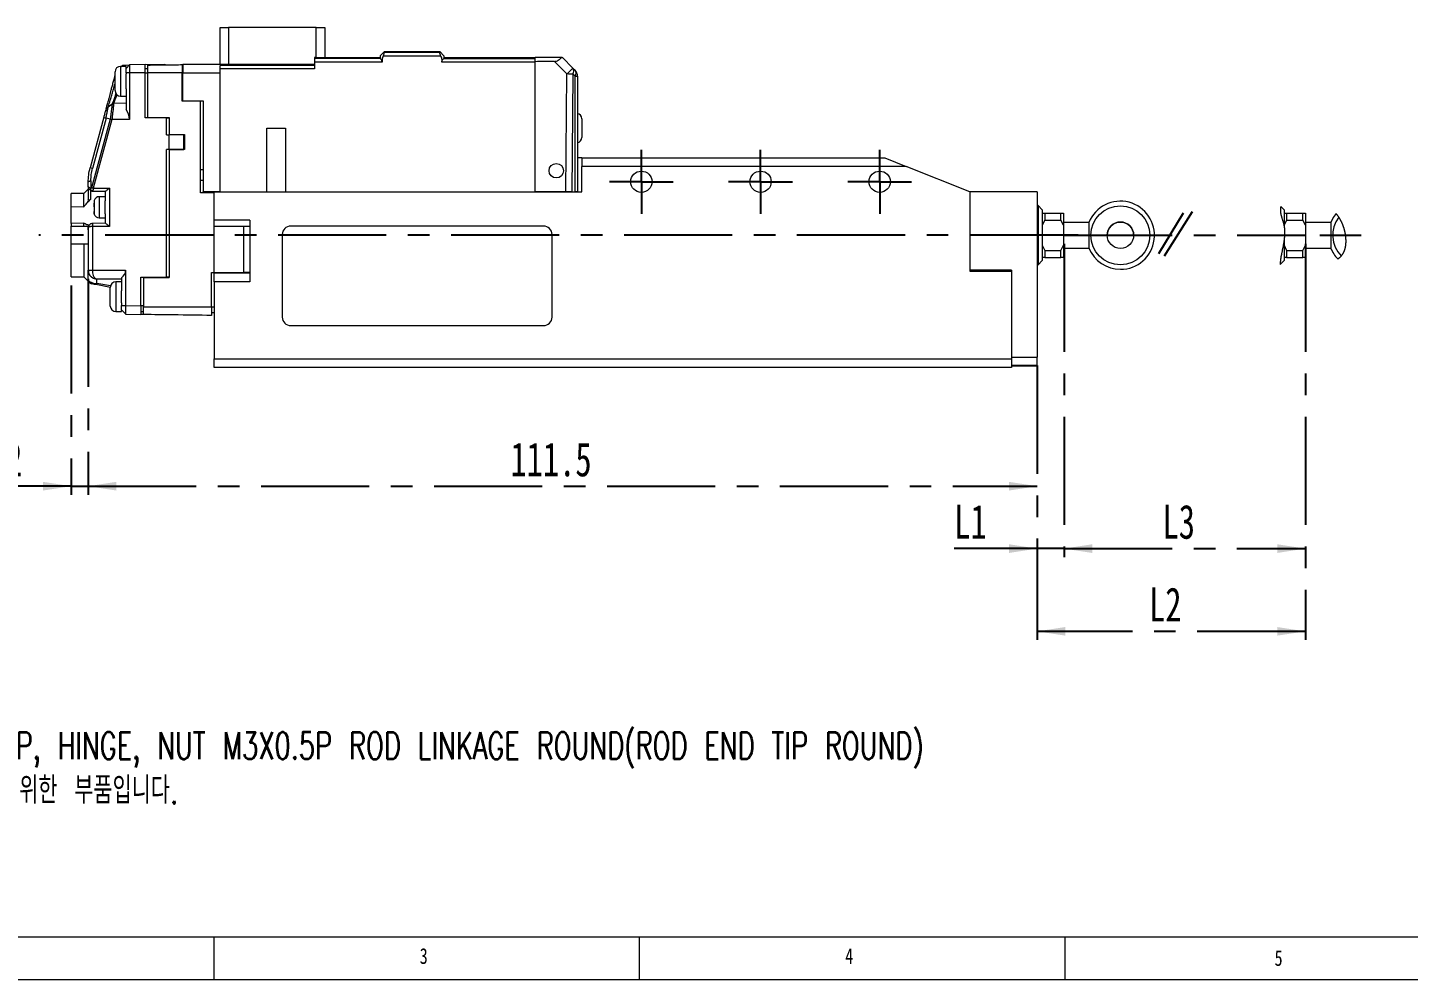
# Model space of a CAD drawing. Header units: millimetres. Extents: x 5 to 415, y 5 to 292.
# Drawn here: x 88.1 to 250.3, y 5 to 116.8 of the extents above; entities that cross this region are included whole.
import ezdxf

# ---------------------------------------------------------------- set-up
doc = ezdxf.new("R2010")
doc.units = ezdxf.units.MM
doc.linetypes.add('CENTERX2', pattern=[20.32, 12.7, -2.54, 2.54, -2.54])
doc.layers.add('CENTER_LINE', color=7, linetype='CENTERX2')
doc.layers.add('DIMENSION', color=7, linetype='Continuous')
doc.styles.add('SLDTEXTSTYLE0', font='TXT', dxfattribs={"width": 0.7})
doc.styles.add('SLDTEXTSTYLE2', font='TXT', dxfattribs={"width": 0.7, "bigfont": 'bigfont'})
doc.styles.add('SLDTEXTSTYLE3', font='TXT', dxfattribs={"width": 0.75})
doc.dimstyles.new('SLDDIMSTYLE0', dxfattribs={"dimtxt": 4, "dimasz": 3.302, "dimexe": 0, "dimexo": 0.0625, "dimgap": 1, "dimtad": 1, "dimrnd": 1e-09, "dimzin": 12, "dimdsep": 46, "dimtxsty": 'SLDTEXTSTYLE0', "dimsah": 1, "dimcen": 0.09, "dimadec": 0, "dimazin": 3, "dimtfac": 1, "dimtofl": 0, "dimtmove": 0, "dimatfit": 3, "dimfxl": 1, "dimfrac": 2, "dimtolj": 1, "dimtzin": 12, "dimarcsym": 0})
doc.dimstyles.new('SLDDIMSTYLE1', dxfattribs={"dimtxt": 4, "dimasz": 3.302, "dimexe": 0, "dimexo": 0.0625, "dimgap": 1, "dimtad": 1, "dimrnd": 1e-09, "dimzin": 12, "dimdsep": 46, "dimtxsty": 'SLDTEXTSTYLE0', "dimsah": 1, "dimcen": 0.09, "dimadec": 0, "dimazin": 3, "dimtfac": 1, "dimtmove": 0, "dimatfit": 0, "dimfxl": 1, "dimfrac": 2, "dimtolj": 1, "dimtzin": 12, "dimarcsym": 0})

# ---------------------------------------------------------------- blocks, each defined once
blk = doc.blocks.new('SW_NOTE_0')
at = {"layer": 'CENTER_LINE', "color": 0, "char_height": 3.175, "attachment_point": 1}
for s, insert, style in [('NOTE:', (0, 4.09), 'SLDTEXTSTYLE0'), ('1. ACCESSORY 부품 :  SCREW M2.5X0.45P, HINGE, NUT M3X0.5P ROD LINKAGE ROUND(ROD END TIP ROUND)', (0, -1.14), 'SLDTEXTSTYLE2'), ('2. ACCESSORY는 고정부와 같은 부품에 연결되기 위한 부품입니다.', (0, -6.37), 'SLDTEXTSTYLE2'), ('3. 지정하지 않은 치수의 공차는 +/-0.2MM.', (0, -11.61), 'SLDTEXTSTYLE2')]:
    blk.add_mtext(s, dxfattribs=dict(at, insert=insert, style=style))
blk = doc.blocks.new('_D_25')
at = {"layer": 'CENTER_LINE'}
for p, q in [((209.88, 91.4), (209.88, 54.59)), ((238.23, 91.39), (238.23, 54.59)), ((209.88, 55.59), (238.23, 55.59))]:
    blk.add_line(p, q, dxfattribs=at)
for points in [[(209.88, 55.59), (213.19, 55.08), (213.19, 56.1)], [(238.23, 55.59), (234.93, 56.1), (234.93, 55.08)]]:
    blk.add_solid(points, dxfattribs=at)
at = {"layer": 'CENTER_LINE', "insert": (221.45, 60.75), "char_height": 4, "attachment_point": 1, "style": 'SLDTEXTSTYLE0'}
blk.add_mtext('L3', dxfattribs=at)
blk = doc.blocks.new('_D_26')
at = {"layer": 'CENTER_LINE'}
for p, q in [((209.88, 91.4), (209.88, 54.59)), ((206.72, 77.08), (206.72, 54.59)), ((206.72, 55.59), (196.98, 55.59)), ((209.88, 55.59), (206.72, 55.59)), ((209.88, 55.59), (216.23, 55.59))]:
    blk.add_line(p, q, dxfattribs=at)
for points in [[(206.72, 55.59), (203.42, 56.1), (203.42, 55.08)], [(209.88, 55.59), (213.19, 55.08), (213.19, 56.1)]]:
    blk.add_solid(points, dxfattribs=at)
at = {"layer": 'CENTER_LINE', "insert": (196.98, 60.75), "char_height": 4, "attachment_point": 1, "style": 'SLDTEXTSTYLE0'}
blk.add_mtext('L1', dxfattribs=at)
blk = doc.blocks.new('_D_27')
at = {"layer": 'CENTER_LINE'}
for p, q in [((238.23, 91.39), (238.23, 44.87)), ((206.72, 77.08), (206.72, 44.87)), ((238.23, 45.87), (206.72, 45.87))]:
    blk.add_line(p, q, dxfattribs=at)
for points in [[(206.72, 45.87), (210.02, 45.37), (210.02, 46.38)], [(238.23, 45.87), (234.93, 46.38), (234.93, 45.37)]]:
    blk.add_solid(points, dxfattribs=at)
at = {"layer": 'CENTER_LINE', "insert": (219.87, 51.03), "char_height": 4, "attachment_point": 1, "style": 'SLDTEXTSTYLE0'}
blk.add_mtext('L2', dxfattribs=at)
blk = doc.blocks.new('_D_28')
at = {"layer": 'CENTER_LINE'}
for p, q in [((93.22, 86.5), (93.22, 61.92)), ((95.22, 87.28), (95.22, 61.92)), ((93.22, 62.92), (85.57, 62.92)), ((93.22, 62.92), (95.22, 62.92)), ((95.22, 62.92), (101.57, 62.92))]:
    blk.add_line(p, q, dxfattribs=at)
for points in [[(93.22, 62.92), (89.92, 63.43), (89.92, 62.41)], [(95.22, 62.92), (98.52, 62.41), (98.52, 63.43)]]:
    blk.add_solid(points, dxfattribs=at)
at = {"layer": 'CENTER_LINE', "insert": (85.57, 68.08), "char_height": 4, "attachment_point": 1, "style": 'SLDTEXTSTYLE0'}
blk.add_mtext('2', dxfattribs=at)
blk = doc.blocks.new('_D_29')
at = {"layer": 'CENTER_LINE'}
for p, q in [((95.22, 87.28), (95.22, 61.92)), ((206.72, 77.08), (206.72, 61.92)), ((95.22, 62.92), (206.72, 62.92))]:
    blk.add_line(p, q, dxfattribs=at)
for points in [[(95.22, 62.92), (98.52, 62.41), (98.52, 63.43)], [(206.72, 62.92), (203.42, 63.43), (203.42, 62.41)]]:
    blk.add_solid(points, dxfattribs=at)
at = {"layer": 'CENTER_LINE', "insert": (144.84, 68.08), "char_height": 4, "attachment_point": 1, "style": 'SLDTEXTSTYLE0'}
blk.add_mtext('111.5', dxfattribs=at)
blk = doc.blocks.new('SW_CENTERMARKSYMBOL_6')
at = {"layer": 'CENTER_LINE', "color": 0}
for p, q in [((0, 2.5), (0, 3.75)), ((0, 0), (0, 2.5)), ((-2.5, 0), (-3.75, 0)), ((0, 0), (-2.5, 0)), ((0, 0), (0, -2.5)), ((0, 0), (2.5, 0)), ((2.5, 0), (3.75, 0)), ((0, -2.5), (0, -3.75))]:
    blk.add_line(p, q, dxfattribs=at)
blk = doc.blocks.new('SW_CENTERMARKSYMBOL_7')
at = {"layer": 'CENTER_LINE', "color": 0}
for p, q in [((0, 2.5), (0, 3.75)), ((0, 0), (0, 2.5)), ((-2.5, 0), (-3.75, 0)), ((0, 0), (-2.5, 0)), ((0, 0), (0, -2.5)), ((0, 0), (2.5, 0)), ((2.5, 0), (3.75, 0)), ((0, -2.5), (0, -3.75))]:
    blk.add_line(p, q, dxfattribs=at)
blk = doc.blocks.new('SW_CENTERMARKSYMBOL_8')
at = {"layer": 'CENTER_LINE', "color": 0}
for p, q in [((0, 2.5), (0, 3.75)), ((0, 0), (0, 2.5)), ((-2.5, 0), (-3.75, 0)), ((0, 0), (-2.5, 0)), ((0, 0), (0, -2.5)), ((0, 0), (2.5, 0)), ((2.5, 0), (3.75, 0)), ((0, -2.5), (0, -3.75))]:
    blk.add_line(p, q, dxfattribs=at)

msp = doc.modelspace()

# ---------------------------------------------------------------- linework, layer by layer
at = {"color": 7, "linetype": 'Continuous', "lineweight": 18}
for p, q in [((110.72, 112.475), (110.72, 116.775)), ((111.72, 116.775), (111.72, 112.475)), ((122.02, 116.775), (111.72, 116.775)), ((122.02, 113.273), (122.02, 116.775)), ((123.02, 116.775), (123.02, 113.275)), ((130.02, 113.975), (129.52, 113.476)), ((130.02, 113.872), (130.02, 113.975)), ((130.02, 113.975), (136.52, 113.975)), ((136.52, 113.872), (130.02, 113.872)), ((137.02, 113.476), (136.52, 113.976)), ((99.67, 112.225), (99.02, 112.225)), ((99.297, 112.343), (99.145, 112.225)), ((99.297, 112.343), (99.145, 112.225)), ((99.145, 112.225), (99.27, 112.322)), ((99.447, 112.383), (100.07, 112.394)), ((100.07, 112.394), (99.67, 111.987)), ((99.67, 111.987), (99.67, 112.225)), ((99.67, 111.475), (99.67, 111.987)), ((101.92, 112.427), (100.07, 112.394)), ((100.07, 112.394), (100.07, 111.475)), ((101.92, 112.427), (104.22, 112.467)), ((101.92, 111.475), (101.92, 112.427)), ((104.22, 112.467), (104.22, 112.405)), ((106.27, 112.43), (106.32, 112.43)), ((106.32, 112.475), (121.82, 112.475)), ((121.82, 112.344), (110.72, 112.344)), ((122.015, 113.275), (121.82, 113.275)), ((129.521, 113.16), (121.82, 113.159)), ((121.82, 112.726), (121.82, 111.918)), ((129.754, 112.726), (121.82, 112.726)), ((122.02, 113.275), (129.52, 113.275)), ((129.749, 112.975), (129.682, 112.975)), ((129.749, 112.975), (129.754, 112.726)), ((136.666, 113.432), (129.874, 113.432)), ((136.786, 112.726), (136.791, 112.975)), ((147.72, 112.726), (136.786, 112.726)), ((136.791, 112.975), (136.858, 112.975)), ((137.019, 113.16), (147.72, 113.159)), ((137.02, 113.275), (147.72, 113.275)), ((150.902, 113.275), (147.72, 113.275)), ((147.72, 112.775), (147.72, 113.275)), ((147.72, 97.475), (147.72, 112.775)), ((151.468, 111.331), (149.991, 112.808)), ((150.932, 113.264), (152.166, 112.029)), ((152.166, 112.029), (152.427, 111.768)), ((98.37, 109.375), (98.37, 111.575)), ((100.07, 111.475), (99.67, 111.475)), ((99.67, 111.475), (99.67, 111.357)), ((99.67, 109.594), (99.67, 111.357)), ((100.07, 111.475), (100.07, 105.975)), ((101.92, 111.475), (100.07, 111.475)), ((102.22, 111.932), (101.92, 111.932)), ((101.92, 106.173), (101.92, 111.475)), ((101.92, 111.475), (102.22, 111.475)), ((102.22, 106.223), (102.22, 111.476)), ((106.27, 108.128), (106.27, 111.476)), ((106.32, 111.475), (106.27, 111.475)), ((106.32, 111.475), (110.72, 111.475)), ((106.32, 108.175), (106.32, 111.475)), ((121.82, 111.918), (110.72, 111.918)), ((110.72, 97.475), (110.72, 111.475)), ((151.346, 97.475), (151.468, 111.331)), ((152.166, 111.322), (152.045, 97.475)), ((152.427, 111.061), (152.166, 111.322)), ((152.427, 97.475), (152.427, 111.061)), ((152.427, 111.061), (152.72, 111.061)), ((152.72, 111.061), (152.72, 97.475)), ((99.02, 108.725), (99.67, 108.725)), ((99.67, 109.594), (99.67, 107.146)), ((106.27, 109.475), (106.32, 109.475)), ((97.312, 107.13), (97.211, 106.906)), ((97.568, 107.441), (97.448, 107.312)), ((97.559, 107.393), (97.568, 107.441)), ((98.036, 107.8), (97.568, 107.441)), ((99.67, 107.887), (98.214, 107.862)), ((108.42, 108.128), (106.27, 108.128)), ((106.32, 108.175), (108.72, 108.175)), ((108.42, 97.375), (108.42, 108.128)), ((108.72, 108.128), (108.42, 108.128)), ((108.72, 108.175), (108.72, 97.475)), ((97.038, 106.26), (95.445, 100.315)), ((97.798, 106.029), (95.601, 97.975)), ((97.314, 106.158), (95.728, 100.239)), ((98, 105.975), (95.801, 97.92)), ((97.211, 106.906), (97.208, 106.894)), ((97.227, 106.96), (97.214, 106.914)), ((97.232, 106.934), (97.238, 106.934)), ((97.798, 106.029), (97.314, 106.158)), ((100.07, 105.975), (98, 105.975)), ((104.42, 106.173), (101.92, 106.173)), ((102.22, 106.223), (102.22, 106.173)), ((102.22, 106.223), (104.72, 106.223)), ((104.42, 104.203), (104.42, 106.173)), ((104.42, 106.173), (104.72, 106.173)), ((104.72, 106.223), (104.72, 104.223)), ((153.22, 106.075), (153.22, 104.975)), ((104.42, 104.203), (104.72, 104.203)), ((104.72, 104.223), (104.72, 104.203)), ((104.72, 104.223), (106.52, 104.223)), ((104.72, 102.463), (104.72, 104.203)), ((106.47, 104.203), (104.72, 104.203)), ((106.47, 102.463), (106.47, 104.203)), ((106.52, 104.223), (106.52, 102.443)), ((116.22, 104.975), (118.42, 104.975)), ((116.22, 97.475), (116.22, 104.975)), ((118.42, 104.975), (118.42, 97.475)), ((153.22, 104.975), (153.22, 103.875)), ((104.72, 102.463), (104.42, 102.463)), ((104.42, 87.475), (104.42, 102.463)), ((104.72, 102.463), (106.47, 102.463)), ((104.72, 102.463), (104.72, 102.443)), ((104.72, 102.443), (104.72, 87.425)), ((106.52, 102.443), (104.72, 102.443)), ((153.22, 101.473), (152.72, 101.473)), ((153.22, 101.473), (188.82, 101.473)), ((153.22, 101.473), (153.22, 100.473)), ((188.82, 101.473), (191.32, 100.473)), ((95.728, 100.239), (95.445, 100.315)), ((108.42, 100.125), (108.72, 100.125)), ((191.32, 100.473), (153.22, 100.473)), ((153.22, 97.473), (153.22, 100.473)), ((198.82, 97.473), (191.32, 100.473)), ((95.22, 97.792), (94.72, 97.282)), ((95.22, 98.082), (95.22, 98.607)), ((95.537, 97.933), (95.521, 97.936)), ((95.537, 98.79), (95.537, 97.933)), ((95.672, 97.587), (95.747, 97.58)), ((95.72, 97.578), (97.237, 97.551)), ((95.801, 97.92), (97.711, 97.92)), ((97.22, 97.551), (97.22, 96.452)), ((97.711, 97.92), (97.711, 93.43)), ((108.72, 98.826), (108.42, 98.826)), ((110.02, 97.375), (108.42, 97.375)), ((110.72, 97.475), (108.72, 97.475)), ((108.72, 97.375), (108.72, 97.475)), ((110.02, 94.173), (110.02, 97.473)), ((110.02, 97.473), (153.22, 97.473)), ((110.72, 97.475), (116.22, 97.475)), ((113.255, 97.475), (113.255, 97.473)), ((115.42, 97.473), (115.42, 97.475)), ((118.42, 97.475), (147.72, 97.475)), ((123.22, 97.475), (123.22, 97.473)), ((125.22, 97.475), (125.22, 97.473)), ((147.72, 97.473), (147.72, 97.475)), ((151.346, 97.475), (147.72, 97.475)), ((148.42, 97.473), (148.42, 97.475)), ((152.045, 97.475), (151.346, 97.475)), ((152.045, 97.475), (152.427, 97.475)), ((152.72, 97.475), (152.427, 97.475)), ((198.82, 97.478), (198.82, 97.473)), ((206.72, 97.478), (198.82, 97.478)), ((198.82, 97.473), (198.82, 93.476)), ((206.72, 97.478), (206.72, 78.078)), ((94.72, 97.282), (93.22, 97.282)), ((93.22, 95.755), (93.22, 97.282)), ((93.22, 93.765), (93.22, 95.755)), ((93.22, 95.755), (94.72, 95.727)), ((94.72, 95.727), (94.72, 97.282)), ((95.937, 96.464), (95.92, 96.322)), ((95.92, 96.322), (95.92, 96.115)), ((95.92, 96.115), (95.928, 96.149)), ((95.92, 96.006), (95.92, 96.115)), ((95.92, 95.847), (95.92, 96.006)), ((95.92, 95.738), (95.92, 95.847)), ((97.22, 96.923), (96.52, 96.923)), ((97.22, 96.071), (97.22, 96.452)), ((97.22, 94.894), (97.22, 96.071)), ((206.82, 95.873), (206.72, 95.873)), ((207.32, 95.373), (206.82, 95.873)), ((206.82, 95.873), (206.82, 94.899)), ((235.732, 95.373), (235.344, 95.762)), ((95.928, 95.642), (95.92, 95.608)), ((95.92, 95.608), (95.92, 95.184)), ((95.92, 95.184), (95.937, 95.042)), ((95.92, 95.025), (95.92, 95.184)), ((95.937, 94.883), (95.92, 95.025)), ((95.937, 95.042), (95.937, 94.883)), ((96.52, 94.423), (97.22, 94.423)), ((97.22, 94.894), (97.22, 93.8)), ((114.22, 94.173), (110.02, 94.173)), ((110.02, 93.425), (110.02, 94.173)), ((114.22, 94.173), (114.22, 86.923)), ((206.82, 94.899), (206.82, 88.913)), ((207.32, 95.373), (207.32, 94.539)), ((207.32, 94.993), (207.62, 94.993)), ((207.32, 94.539), (207.32, 89.413)), ((207.62, 94.172), (207.32, 93.561)), ((207.62, 94.993), (207.62, 94.172)), ((207.62, 94.993), (209.52, 94.993)), ((207.62, 94.172), (209.52, 94.172)), ((209.52, 94.172), (209.52, 94.993)), ((209.52, 94.993), (209.82, 94.993)), ((209.82, 93.56), (209.52, 94.172)), ((209.82, 94.993), (209.82, 93.56)), ((235.732, 95.373), (235.732, 94.539)), ((235.732, 94.993), (236.032, 94.993)), ((235.732, 94.539), (235.732, 93.481)), ((236.032, 94.172), (235.732, 93.561)), ((236.032, 94.993), (236.032, 94.172)), ((236.032, 94.993), (237.932, 94.993)), ((236.032, 94.172), (237.932, 94.172)), ((237.932, 94.172), (237.932, 94.993)), ((237.932, 94.993), (238.232, 94.993)), ((238.232, 93.56), (237.932, 94.172)), ((238.232, 94.993), (238.232, 93.56)), ((94.72, 93.801), (93.22, 93.765)), ((93.22, 93.765), (93.22, 93.443)), ((93.22, 93.443), (94.72, 93.443)), ((93.22, 91.343), (93.22, 93.443)), ((94.72, 93.443), (94.72, 93.801)), ((94.72, 93.443), (95.273, 93.443)), ((95.22, 93.018), (95.22, 93.443)), ((95.22, 93.191), (95.22, 88.275)), ((97.235, 93.8), (95.707, 93.773)), ((95.711, 93.43), (95.711, 88.275)), ((97.711, 93.43), (95.711, 93.43)), ((110.02, 88.025), (110.02, 93.425)), ((113.47, 93.425), (110.02, 93.425)), ((113.47, 93.425), (113.47, 88.025)), ((114.22, 93.425), (113.47, 93.425)), ((148.72, 93.473), (119.02, 93.473)), ((198.82, 93.476), (198.82, 88.308)), ((212.795, 93.893), (209.82, 93.893)), ((209.82, 93.56), (209.82, 91.226)), ((212.795, 93.893), (212.795, 90.893)), ((241.207, 93.893), (238.232, 93.893)), ((238.232, 93.56), (238.232, 91.226)), ((241.207, 93.893), (241.207, 90.893)), ((93.22, 87.505), (93.22, 91.343)), ((94.72, 91.343), (93.22, 91.343)), ((94.72, 91.343), (94.72, 87.505)), ((95.22, 91.343), (94.72, 91.343)), ((118.02, 92.473), (118.02, 82.773)), ((149.72, 82.773), (149.72, 92.473)), ((207.32, 91.226), (207.62, 90.615)), ((209.52, 90.615), (209.82, 91.226)), ((209.82, 91.226), (209.82, 89.793)), ((209.82, 90.893), (212.795, 90.893)), ((235.732, 91.839), (235.732, 89.413)), ((235.732, 91.226), (236.032, 90.615)), ((237.932, 90.615), (238.232, 91.226)), ((238.232, 91.226), (238.232, 89.793)), ((238.232, 90.893), (241.207, 90.893)), ((206.82, 88.913), (207.32, 89.413)), ((207.62, 89.793), (207.32, 89.793)), ((207.62, 90.615), (209.52, 90.615)), ((207.62, 90.615), (207.62, 89.793)), ((207.62, 89.793), (209.52, 89.793)), ((209.52, 89.793), (209.52, 90.615)), ((209.82, 89.793), (209.52, 89.793)), ((235.283, 88.964), (235.732, 89.413)), ((236.032, 89.793), (235.732, 89.793)), ((236.032, 90.615), (237.932, 90.615)), ((236.032, 90.615), (236.032, 89.793)), ((236.032, 89.793), (237.932, 89.793)), ((237.932, 89.793), (237.932, 90.615)), ((238.232, 89.793), (237.932, 89.793)), ((95.22, 88.275), (95.711, 88.275)), ((95.22, 87.185), (95.22, 88.275)), ((95.711, 88.275), (99.62, 88.275)), ((99.62, 88.275), (99.62, 84.129)), ((109.72, 88.025), (110.02, 88.025)), ((109.72, 83.975), (109.72, 88.025)), ((110.02, 88.025), (113.47, 88.025)), ((110.02, 86.923), (110.02, 88.025)), ((114.22, 87.923), (110.02, 87.923)), ((114.22, 88.025), (113.47, 88.025)), ((198.82, 88.308), (198.82, 88.173)), ((198.82, 88.308), (203.72, 88.308)), ((203.72, 88.302), (198.82, 88.302)), ((198.82, 88.173), (203.72, 88.173)), ((203.72, 88.308), (203.72, 78.078)), ((206.72, 88.913), (206.82, 88.913)), ((93.22, 87.505), (94.72, 87.505)), ((94.72, 87.505), (95.302, 86.911)), ((97.821, 86.255), (96.122, 86.595)), ((96.22, 87.275), (99.12, 87.275)), ((96.22, 86.718), (96.22, 87.275)), ((97.82, 84.935), (97.82, 86.273)), ((99.12, 86.923), (98.47, 86.923)), ((99.12, 87.41), (99.12, 85.877)), ((101.42, 87.475), (104.42, 87.475)), ((101.42, 84.098), (101.42, 87.475)), ((101.72, 87.425), (101.72, 87.475)), ((101.72, 87.425), (104.72, 87.425)), ((101.72, 87.425), (101.72, 83.975)), ((104.72, 87.475), (104.42, 87.475)), ((110.02, 86.923), (110.02, 77.873)), ((114.22, 86.923), (110.02, 86.923)), ((97.82, 84.073), (97.82, 84.935)), ((99.12, 84.794), (99.12, 85.877)), ((99.12, 84.469), (99.12, 84.794)), ((99.12, 84.469), (99.12, 84.129)), ((98.47, 83.423), (99.12, 83.423)), ((99.12, 84.129), (99.62, 84.129)), ((99.12, 83.638), (99.623, 83.126)), ((99.12, 83.638), (99.623, 83.126)), ((99.133, 83.625), (99.12, 83.638)), ((99.12, 83.423), (99.12, 83.573)), ((99.62, 84.129), (101.42, 84.098)), ((99.62, 83.13), (101.42, 83.098)), ((101.42, 84.098), (101.42, 83.098)), ((101.72, 84.093), (101.42, 84.093)), ((101.72, 83.393), (101.42, 83.393)), ((101.72, 83.093), (101.42, 83.098)), ((109.72, 83.975), (110.02, 83.975)), ((110.02, 83.275), (109.72, 83.275)), ((119.02, 81.773), (148.72, 81.773)), ((110.02, 77.873), (203.72, 77.873)), ((110.02, 76.873), (110.02, 77.873)), ((203.72, 78.078), (206.72, 78.078)), ((203.72, 78.078), (203.72, 77.976)), ((203.72, 77.976), (203.72, 77.873)), ((203.72, 77.873), (203.72, 76.873)), ((206.72, 77.078), (206.72, 78.078)), ((203.72, 76.873), (110.02, 76.873)), ((206.72, 77.078), (203.72, 77.078)), ((203.72, 77.073), (206.72, 77.073)), ((206.72, 77.078), (206.72, 77.073)), ((10, 10), (410.25, 10)), ((110, 10), (110, 5)), ((160, 5), (160, 10)), ((210, 5), (210, 10)), ((5, 5), (415, 5))]:
    msp.add_line(p, q, dxfattribs=at)
at = {"color": 8, "linetype": 'Continuous', "lineweight": 18}
for p, q in [((99.02, 112.225), (99.02, 108.725)), ((106.52, 103.297), (106.47, 103.297)), ((106.47, 102.957), (106.52, 102.957)), ((96.52, 96.923), (96.52, 96.071)), ((96.52, 96.071), (96.52, 94.423)), ((95.233, 93.263), (95.22, 93.191)), ((97.851, 86.455), (96.22, 86.718)), ((98.47, 86.923), (98.47, 84.794)), ((98.47, 84.794), (98.47, 83.423))]:
    msp.add_line(p, q, dxfattribs=at)
at = {"color": 7, "linetype": 'Continuous', "lineweight": 18, "flags": 128}
for points in [[(151.468, 111.331), (151.605, 111.467), (151.736, 111.599), (151.857, 111.719), (151.962, 111.825), (152.049, 111.912), (152.113, 111.976), (152.153, 112.016), (152.166, 112.029)], [(95.22, 98.607), (95.225, 98.632), (95.241, 98.657), (95.267, 98.682), (95.303, 98.706), (95.348, 98.729), (95.403, 98.751), (95.466, 98.771), (95.537, 98.79)], [(235.344, 95.762), (235.339, 95.74), (235.334, 95.717), (235.329, 95.695), (235.325, 95.673), (235.321, 95.651), (235.317, 95.629), (235.314, 95.607), (235.31, 95.586), (235.308, 95.564), (235.305, 95.542), (235.303, 95.52), (235.301, 95.498), (235.299, 95.476), (235.298, 95.455), (235.297, 95.433), (235.296, 95.411), (235.295, 95.386), (235.295, 95.36), (235.295, 95.335), (235.295, 95.31), (235.296, 95.285), (235.297, 95.259), (235.298, 95.236), (235.3, 95.212), (235.302, 95.188), (235.304, 95.165), (235.306, 95.141), (235.309, 95.113), (235.312, 95.086), (235.316, 95.058), (235.32, 95.031), (235.325, 95.003), (235.329, 94.976), (235.335, 94.943), (235.341, 94.911), (235.348, 94.879), (235.354, 94.846), (235.362, 94.814), (235.369, 94.781), (235.377, 94.748), (235.386, 94.715), (235.394, 94.682), (235.403, 94.65), (235.412, 94.617), (235.423, 94.579), (235.434, 94.541), (235.445, 94.503), (235.456, 94.465), (235.468, 94.427), (235.48, 94.389), (235.498, 94.33), (235.517, 94.27), (235.536, 94.21), (235.551, 94.165), (235.565, 94.12), (235.58, 94.074), (235.594, 94.029), (235.608, 93.983), (235.618, 93.947), (235.629, 93.911), (235.639, 93.876), (235.649, 93.84), (235.659, 93.804), (235.669, 93.768), (235.678, 93.732), (235.687, 93.696), (235.696, 93.66), (235.704, 93.624), (235.711, 93.588), (235.719, 93.553), (235.726, 93.517), (235.732, 93.481), (235.738, 93.447), (235.744, 93.412), (235.75, 93.378), (235.755, 93.343), (235.76, 93.308), (235.764, 93.274), (235.768, 93.238), (235.772, 93.202), (235.776, 93.167), (235.779, 93.131), (235.782, 93.095), (235.785, 93.06), (235.787, 93.024), (235.79, 92.985), (235.792, 92.945), (235.793, 92.906), (235.795, 92.866), (235.796, 92.827), (235.796, 92.787), (235.797, 92.748), (235.797, 92.708), (235.797, 92.669), (235.796, 92.629), (235.795, 92.59), (235.794, 92.551), (235.793, 92.512), (235.791, 92.473), (235.789, 92.429), (235.787, 92.385), (235.784, 92.34), (235.781, 92.296), (235.777, 92.252), (235.773, 92.207), (235.769, 92.163), (235.765, 92.118), (235.76, 92.072), (235.755, 92.025), (235.75, 91.979), (235.744, 91.932), (235.739, 91.886), (235.732, 91.839), (235.725, 91.786), (235.718, 91.733), (235.71, 91.68), (235.702, 91.627), (235.693, 91.575), (235.685, 91.522), (235.676, 91.469), (235.667, 91.416), (235.655, 91.35), (235.643, 91.283), (235.631, 91.217), (235.619, 91.151), (235.606, 91.085), (235.59, 91), (235.573, 90.916), (235.556, 90.832), (235.539, 90.748), (235.522, 90.665), (235.505, 90.581), (235.488, 90.498), (235.472, 90.416), (235.455, 90.335), (235.439, 90.253), (235.423, 90.173), (235.411, 90.109), (235.398, 90.046), (235.387, 89.983), (235.375, 89.919), (235.367, 89.877), (235.36, 89.835), (235.353, 89.793), (235.346, 89.751), (235.339, 89.709), (235.333, 89.667), (235.328, 89.633), (235.323, 89.6), (235.319, 89.566), (235.314, 89.532), (235.31, 89.499), (235.307, 89.465), (235.303, 89.434), (235.3, 89.404), (235.297, 89.373), (235.295, 89.342), (235.292, 89.311), (235.29, 89.28), (235.288, 89.249), (235.286, 89.218), (235.285, 89.187), (235.284, 89.159), (235.283, 89.131), (235.282, 89.103), (235.282, 89.075), (235.282, 89.047), (235.282, 89.02), (235.282, 88.992), (235.283, 88.964)], [(241.843, 94.95), (241.494, 94.466), (241.207, 93.893)], [(242.051, 89.616), (242.073, 89.631), (242.095, 89.646), (242.117, 89.662), (242.138, 89.677), (242.159, 89.693), (242.179, 89.708), (242.199, 89.724), (242.219, 89.739), (242.239, 89.755), (242.258, 89.772), (242.277, 89.788), (242.296, 89.804), (242.314, 89.82), (242.332, 89.837), (242.351, 89.854), (242.369, 89.871), (242.386, 89.889), (242.404, 89.906), (242.421, 89.924), (242.438, 89.943), (242.455, 89.961), (242.472, 89.98), (242.489, 89.999), (242.505, 90.019), (242.522, 90.038), (242.537, 90.058), (242.553, 90.078), (242.569, 90.099), (242.582, 90.118), (242.596, 90.137), (242.61, 90.156), (242.623, 90.176), (242.636, 90.195), (242.649, 90.215), (242.661, 90.235), (242.673, 90.256), (242.686, 90.276), (242.697, 90.297), (242.709, 90.318), (242.72, 90.339), (242.731, 90.36), (242.741, 90.38), (242.751, 90.401), (242.761, 90.422), (242.771, 90.443), (242.781, 90.465), (242.791, 90.488), (242.801, 90.51), (242.81, 90.533), (242.819, 90.557), (242.828, 90.58), (242.837, 90.602), (242.845, 90.625), (242.853, 90.647), (242.86, 90.67), (242.868, 90.693), (242.876, 90.719), (242.884, 90.745), (242.891, 90.771), (242.899, 90.797), (242.906, 90.824), (242.913, 90.85), (242.919, 90.877), (242.926, 90.904), (242.932, 90.933), (242.939, 90.962), (242.945, 90.991), (242.95, 91.021), (242.956, 91.05), (242.961, 91.08), (242.966, 91.11), (242.971, 91.14), (242.975, 91.171), (242.98, 91.203), (242.984, 91.235), (242.988, 91.267), (242.991, 91.3), (242.994, 91.332), (242.997, 91.365), (243, 91.398), (243.002, 91.431), (243.004, 91.464), (243.006, 91.497), (243.008, 91.531), (243.009, 91.562), (243.01, 91.594), (243.01, 91.626), (243.011, 91.658), (243.011, 91.69), (243.011, 91.724), (243.011, 91.758), (243.01, 91.792), (243.009, 91.827), (243.008, 91.861), (243.007, 91.896), (243.005, 91.937), (243.003, 91.978), (243, 92.019), (242.997, 92.06), (242.993, 92.102), (242.989, 92.144), (242.985, 92.187), (242.98, 92.229), (242.975, 92.271), (242.97, 92.314), (242.964, 92.357), (242.958, 92.399), (242.952, 92.442), (242.945, 92.484), (242.937, 92.527), (242.93, 92.57), (242.922, 92.612), (242.914, 92.654), (242.905, 92.696), (242.897, 92.738), (242.887, 92.78), (242.877, 92.823), (242.867, 92.866), (242.857, 92.909), (242.846, 92.951), (242.835, 92.994), (242.823, 93.037), (242.812, 93.079), (242.799, 93.122), (242.787, 93.164), (242.774, 93.206), (242.761, 93.249), (242.747, 93.291), (242.733, 93.333), (242.72, 93.371), (242.707, 93.41), (242.694, 93.448), (242.68, 93.486), (242.666, 93.524), (242.651, 93.562), (242.636, 93.601), (242.621, 93.64), (242.605, 93.678), (242.589, 93.717), (242.573, 93.755), (242.556, 93.793), (242.539, 93.831), (242.522, 93.869), (242.504, 93.909), (242.485, 93.948), (242.466, 93.987), (242.447, 94.026), (242.428, 94.064), (242.408, 94.103), (242.388, 94.141), (242.368, 94.179), (242.347, 94.216), (242.326, 94.254), (242.305, 94.291), (242.283, 94.328), (242.263, 94.362), (242.242, 94.397), (242.221, 94.431), (242.199, 94.464), (242.178, 94.498), (242.156, 94.531), (242.134, 94.564), (242.112, 94.597), (242.089, 94.63), (242.066, 94.662), (242.043, 94.694), (242.02, 94.726), (241.996, 94.758), (241.971, 94.79), (241.946, 94.823), (241.921, 94.855), (241.895, 94.887), (241.87, 94.919), (241.843, 94.95)], [(96.22, 86.718), (96.206, 86.689), (96.193, 86.663), (96.18, 86.641), (96.167, 86.623), (96.155, 86.609), (96.143, 86.6), (96.132, 86.595), (96.122, 86.595)]]:
    msp.add_lwpolyline(points, dxfattribs=at)
at = {"color": 7, "linetype": 'Continuous', "lineweight": 18}
for centre, radius in [((150.22, 99.975), 0.85), ((160.22, 98.673), 1.25), ((174.22, 98.673), 1.25), ((188.22, 98.673), 1.25), ((216.503, 92.394), 3.464), ((216.503, 92.394), 1.55)]:
    msp.add_circle(centre, radius, dxfattribs=at)
for centre, radius, start, end in [((99.02, 111.575), 0.65, 90, 180), ((151.659, 111.675), 0.619, 325.14306, 34.85694), ((150.758, 26.592), 84.741, 89.04802, 89.52025), ((151.919, 111.415), 0.619, 325.14306, 34.85694), ((151.72, 111.061), 1, 0, 45), ((99.02, 109.375), 0.65, 180, 270), ((152.57, 106.075), 0.65, 0, 76.65764), ((152.57, 103.875), 0.65, 283.34236, 0), ((108.559, 144.707), 48.494, 254.50273, 254.74739), ((96.52, 96.323), 0.6, 90, 167.14802), ((216.503, 92.393), 4, 270, 157.97569), ((96.52, 95.023), 0.6, 193.5835, 270), ((244.864, 92.385), 3.417, 141.81268, 225.18631), ((119.02, 92.473), 1, 90, 180), ((148.72, 92.473), 1, 0, 90), ((216.503, 92.393), 1.55, 0, 180), ((216.503, 92.393), 4, 202.02431, 270), ((244.718, 92.296), 3.78, 201.77682, 225.13779), ((98.62, 88.275), 1, 300.00504, 360), ((95.72, 87.185), 0.5, 180, 258.69007), ((98.47, 86.273), 0.65, 90, 180), ((98.47, 84.073), 0.65, 180, 270), ((119.02, 82.773), 1, 180, 270), ((148.72, 82.773), 1, 270, 0)]:
    msp.add_arc(centre, radius, start, end, dxfattribs=at)
for centre, major_axis, ratio, start_param, end_param in [((247.505, 112.275), (114.589, -0.009), 0.0087265, 2.5886711, 2.6276429), ((98.216, 105.975), (0, 1.886), 0.9828419, 4.712389, 5.3816768)]:
    msp.add_ellipse(centre, major_axis=major_axis, ratio=ratio, start_param=start_param, end_param=end_param, dxfattribs=at)
for points in [[(110.72, 116.775), (110.735, 116.775), (110.765, 116.775), (110.996, 116.775), (111.327, 116.775), (111.589, 116.775), (111.72, 116.775)], [(122.02, 116.775), (122.151, 116.775), (122.413, 116.775), (122.744, 116.775), (122.975, 116.775), (123.005, 116.775), (123.02, 116.775)], [(99.27, 112.322), (99.297, 112.339), (99.351, 112.374), (99.415, 112.38), (99.447, 112.383)], [(106.32, 112.475), (106.32, 112.46), (106.32, 112.43), (106.32, 112.199), (106.32, 111.869), (106.32, 111.607), (106.32, 111.475)], [(110.72, 111.475), (110.72, 111.563), (110.72, 111.739), (110.72, 111.983), (110.72, 112.196), (110.72, 112.295), (110.72, 112.344)], [(121.82, 113.159), (121.82, 113.136), (121.82, 113.088), (121.82, 112.982), (121.82, 112.859), (121.82, 112.771), (121.82, 112.726)], [(147.72, 113.159), (147.72, 113.193), (147.72, 113.26), (147.72, 113.27), (147.72, 113.275)], [(147.72, 112.726), (147.72, 112.771), (147.72, 112.859), (147.72, 112.982), (147.72, 113.088), (147.72, 113.136), (147.72, 113.159)], [(95.928, 96.149), (95.925, 96.064), (95.919, 95.895), (95.925, 95.727), (95.928, 95.642)]]:
    msp.add_open_spline(points, degree=3, dxfattribs=at)
for points, knots in [([(129.874, 113.432), (129.896, 113.478), (129.94, 113.568), (129.985, 113.695), (130.015, 113.802), (130.018, 113.849), (130.02, 113.872)], [0, 0, 0, 0, 0.2683311, 0.5220653, 0.7646878, 1, 1, 1, 1]), ([(136.52, 113.976), (136.52, 113.971), (136.52, 113.962), (136.52, 113.902), (136.52, 113.872)], [0, 0, 0, 0, 0.5000079, 1, 1, 1, 1]), ([(136.666, 113.432), (136.644, 113.478), (136.6, 113.568), (136.555, 113.695), (136.525, 113.802), (136.522, 113.849), (136.52, 113.872)], [0, 0, 0, 0, 0.268398, 0.5221781, 0.7647473, 1, 1, 1, 1]), ([(102.22, 112.38), (102.976, 112.389), (104.326, 112.406), (105.676, 112.422), (106.27, 112.43)], [0, 0, 0, 0, 0.5600038, 1, 1, 1, 1]), ([(102.22, 111.476), (102.22, 111.577), (102.22, 111.781), (102.22, 112.052), (102.22, 112.256), (102.22, 112.365), (102.22, 112.376), (102.22, 112.38)], [0, 0, 0, 0, 0.2147016, 0.4294041, 0.6440889, 0.8587662, 1, 1, 1, 1]), ([(106.27, 112.43), (106.27, 112.419), (106.27, 112.398), (106.27, 112.234), (106.27, 111.991), (106.27, 111.723), (106.27, 111.546), (106.27, 111.476)], [0, 0, 0, 0, 0.2147025, 0.4294057, 0.6440908, 0.8587685, 1, 1, 1, 1]), ([(121.82, 113.266), (121.82, 113.267), (121.82, 113.268), (121.82, 113.2), (121.82, 113.159)], [0, 0, 0, 0, 0.397291, 1, 1, 1, 1]), ([(129.52, 113.476), (129.52, 113.471), (129.52, 113.463), (129.52, 113.395), (129.521, 113.294), (129.521, 113.205), (129.521, 113.16)], [0, 0, 0, 0, 0.2498264, 0.4997685, 0.7498264, 1, 1, 1, 1]), ([(129.682, 112.975), (129.659, 113.01), (129.609, 113.087), (129.552, 113.134), (129.521, 113.16)], [0, 0, 0, 0, 0.4537894, 1, 1, 1, 1]), ([(129.754, 112.726), (129.75, 112.77), (129.741, 112.862), (129.702, 112.937), (129.682, 112.975)], [0, 0, 0, 0, 0.4781153, 1, 1, 1, 1]), ([(129.874, 113.432), (129.837, 113.357), (129.767, 113.212), (129.755, 113.052), (129.749, 112.975)], [0, 0, 0, 0, 0.5233128, 1, 1, 1, 1]), ([(136.791, 112.975), (136.785, 113.052), (136.773, 113.212), (136.703, 113.357), (136.666, 113.432)], [0, 0, 0, 0, 0.4793147, 1, 1, 1, 1]), ([(136.786, 112.726), (136.79, 112.771), (136.798, 112.863), (136.838, 112.937), (136.858, 112.975)], [0, 0, 0, 0, 0.4842701, 1, 1, 1, 1]), ([(136.858, 112.975), (136.878, 113.006), (136.928, 113.083), (136.985, 113.131), (137.019, 113.16)], [0, 0, 0, 0, 0.39570779, 1, 1, 1, 1]), ([(137.02, 113.476), (137.02, 113.471), (137.02, 113.463), (137.02, 113.395), (137.019, 113.294), (137.019, 113.205), (137.019, 113.16)], [0, 0, 0, 0, 0.2498829, 0.4998439, 0.7498829, 1, 1, 1, 1]), ([(149.991, 112.808), (150.075, 112.814), (150.243, 112.827), (150.477, 112.942), (150.659, 113.093), (150.802, 113.227), (150.889, 113.287), (150.92, 113.27), (150.932, 113.264)], [0, 0, 0, 0, 0.1540722, 0.3092067, 0.4883347, 0.6715016, 0.8782308, 1, 1, 1, 1]), ([(98.293, 110.945), (98.249, 110.779), (98.159, 110.443), (98.03, 109.963), (97.909, 109.512), (97.774, 109.008), (97.626, 108.453), (97.477, 107.9), (97.364, 107.477), (97.317, 107.302), (97.298, 107.23)], [0, 0, 0, 0, 0.1071508, 0.2164489, 0.3129635, 0.4090327, 0.5672951, 0.7248467, 0.8868274, 1, 1, 1, 1]), ([(98.37, 111.231), (98.366, 111.218), (98.356, 111.179), (98.337, 111.109), (98.315, 111.026), (98.3, 110.972), (98.293, 110.945)], [0, 0, 0, 0, 0.1655439, 0.4571209, 0.7329877, 1, 1, 1, 1]), ([(98.37, 110.885), (98.366, 110.887), (98.295, 110.916), (98.294, 110.931), (98.293, 110.945)], [0, 0, 0, 0, 0.0545203, 1, 1, 1, 1]), ([(106.27, 111.476), (105.514, 111.476), (104.164, 111.478), (102.814, 111.476), (102.22, 111.476)], [0, 0, 0, 0, 0.560005, 1, 1, 1, 1]), ([(97.304, 107.093), (97.295, 107.09), (97.276, 107.084), (97.252, 107.025), (97.24, 106.997)], [0, 0, 0, 0, 0.5271323, 1, 1, 1, 1]), ([(97.556, 107.396), (97.517, 107.368), (97.395, 107.283), (97.322, 107.154), (97.273, 107.067)], [0, 0, 0, 0, 0.3272289, 1, 1, 1, 1]), ([(97.556, 107.405), (97.542, 107.396), (97.508, 107.375), (97.482, 107.344), (97.467, 107.327)], [0, 0, 0, 0, 0.41758472, 1, 1, 1, 1]), ([(98.036, 107.8), (98.033, 107.773), (98.026, 107.72), (97.971, 107.309), (97.894, 106.725), (97.83, 106.261), (97.798, 106.029)], [0, 0, 0, 0, 0.2502245, 0.5000044, 0.7497637, 1, 1, 1, 1]), ([(98.214, 107.862), (98.212, 107.847), (98.208, 107.816), (98.184, 107.59), (98.151, 107.299), (98.115, 106.97), (98.064, 106.526), (98.023, 106.171), (98, 105.975)], [0, 0, 0, 0, 0.18006103, 0.37836535, 0.50573874, 0.63991035, 0.80120571, 1, 1, 1, 1]), ([(98.036, 107.8), (98.063, 107.817), (98.118, 107.852), (98.182, 107.859), (98.214, 107.862)], [0, 0, 0, 0, 0.5027423, 1, 1, 1, 1]), ([(97.224, 106.938), (97.214, 106.901), (97.195, 106.828), (97.148, 106.653), (97.094, 106.453), (97.057, 106.313), (97.038, 106.244)], [0, 0, 0, 0, 0.2530718, 0.5047876, 0.7559179, 1, 1, 1, 1]), ([(97.038, 106.26), (97.05, 106.252), (97.073, 106.235), (97.234, 106.184), (97.314, 106.158)], [0, 0, 0, 0, 0.4986396, 1, 1, 1, 1]), ([(97.798, 106.029), (97.813, 106.026), (97.841, 106.018), (97.892, 106.014), (97.939, 106), (97.974, 105.983), (97.993, 105.978), (98, 105.975)], [0, 0, 0, 0, 0.2498864, 0.4999256, 0.7479591, 0.9077936, 1, 1, 1, 1]), ([(95.22, 98.607), (95.229, 98.895), (95.248, 99.467), (95.38, 100.034), (95.445, 100.315)], [0, 0, 0, 0, 0.5044166, 1, 1, 1, 1]), ([(95.537, 98.79), (95.545, 99.033), (95.56, 99.517), (95.672, 100), (95.728, 100.239)], [0, 0, 0, 0, 0.50415312, 1, 1, 1, 1]), ([(95.22, 98.099), (95.22, 98.108), (95.22, 98.14), (95.22, 97.867), (95.22, 97.499), (95.22, 97.255), (95.22, 97.147), (95.22, 96.919), (95.22, 96.68), (95.22, 96.551)], [0, 0, 0, 0, 0.119422, 0.4125767, 0.7151163, 0.7174865, 0.7358736, 0.8576337, 1, 1, 1, 1]), ([(95.22, 98.084), (95.225, 98.04), (95.237, 97.95), (95.345, 97.782), (95.488, 97.685), (95.585, 97.619)], [0, 0, 0, 0, 0.23397001, 0.47862964, 1, 1, 1, 1]), ([(95.22, 98.082), (95.233, 98.067), (95.261, 98.035), (95.431, 97.97), (95.521, 97.936)], [0, 0, 0, 0, 0.4709453, 1, 1, 1, 1]), ([(95.601, 97.975), (95.6, 97.972), (95.598, 97.965), (95.59, 97.952), (95.575, 97.941), (95.556, 97.932), (95.543, 97.932), (95.537, 97.933)], [0, 0, 0, 0, 0.10727236, 0.21626577, 0.46326215, 0.7330696, 1, 1, 1, 1]), ([(95.578, 97.623), (95.597, 97.614), (95.632, 97.595), (95.671, 97.586), (95.69, 97.582)], [0, 0, 0, 0, 0.5187046, 1, 1, 1, 1]), ([(97.711, 97.92), (97.71, 97.92), (97.668, 97.883), (97.567, 97.795), (97.429, 97.678), (97.322, 97.595), (97.262, 97.556), (97.244, 97.554), (97.237, 97.553)], [0, 0, 0, 0, 0.005863, 0.218298, 0.5267317, 0.7484425, 0.8905948, 1, 1, 1, 1]), ([(94.72, 95.727), (94.827, 95.87), (95.046, 96.16), (95.324, 96.446), (95.483, 96.595), (95.514, 96.624)], [0, 0, 0, 0, 0.4377612, 0.8889951, 1, 1, 1, 1]), ([(95.514, 96.624), (95.466, 96.583), (95.396, 96.523), (95.306, 96.483), (95.255, 96.48), (95.225, 96.506), (95.221, 96.536), (95.22, 96.551)], [0, 0, 0, 0, 0.3815475, 0.5501155, 0.7202658, 0.8678613, 1, 1, 1, 1]), ([(95.37, 93.582), (95.237, 93.595), (95.003, 93.617), (94.806, 93.745), (94.72, 93.801)], [0, 0, 0, 0, 0.5657778, 1, 1, 1, 1]), ([(95.711, 93.43), (95.679, 93.43), (95.613, 93.428), (95.519, 93.415), (95.433, 93.395), (95.335, 93.357), (95.241, 93.292), (95.227, 93.226), (95.22, 93.191)], [0, 0, 0, 0, 0.1194981, 0.2397405, 0.3615359, 0.4856629, 0.7308174, 1, 1, 1, 1]), ([(95.718, 93.773), (95.663, 93.767), (95.565, 93.756), (95.432, 93.68), (95.325, 93.568), (95.259, 93.431), (95.229, 93.313), (95.229, 93.25), (95.229, 93.228)], [0, 0, 0, 0, 0.2021035, 0.3582933, 0.5531231, 0.7630949, 0.9164838, 1, 1, 1, 1]), ([(95.711, 93.773), (95.711, 93.768), (95.711, 93.758), (95.711, 93.679), (95.711, 93.565), (95.711, 93.475), (95.711, 93.43)], [0, 0, 0, 0, 0.2500001, 0.5000001, 0.7500001, 1, 1, 1, 1]), ([(97.235, 93.8), (97.248, 93.796), (97.273, 93.789), (97.352, 93.734), (97.478, 93.633), (97.607, 93.521), (97.691, 93.448), (97.71, 93.431), (97.711, 93.43)], [0, 0, 0, 0, 0.1584332, 0.3158466, 0.5629952, 0.901208, 0.9941385, 1, 1, 1, 1]), ([(95.22, 88.275), (95.23, 88.17), (95.25, 87.953), (95.389, 87.7), (95.555, 87.518), (95.731, 87.395), (95.955, 87.297), (96.124, 87.283), (96.22, 87.275)], [0, 0, 0, 0, 0.1901828, 0.3915873, 0.5188967, 0.6598588, 0.8073446, 1, 1, 1, 1]), ([(95.228, 88.286), (95.23, 88.237), (95.235, 88.143), (95.27, 87.975), (95.354, 87.768), (95.439, 87.623), (95.526, 87.557), (95.531, 87.554)], [0, 0, 0, 0, 0.17084332, 0.32842327, 0.59867007, 0.97827807, 1, 1, 1, 1]), ([(95.711, 88.275), (95.716, 88.17), (95.727, 87.953), (95.797, 87.7), (95.882, 87.518), (95.971, 87.395), (96.085, 87.297), (96.171, 87.283), (96.22, 87.275)], [0, 0, 0, 0, 0.19018154, 0.391587, 0.51881441, 0.6598591, 0.80721411, 1, 1, 1, 1]), ([(95.22, 87.185), (95.227, 87.154), (95.239, 87.1), (95.329, 87.012), (95.441, 86.935), (95.617, 86.849), (95.877, 86.76), (96.107, 86.732), (96.22, 86.718)], [0, 0, 0, 0, 0.1822975, 0.3221171, 0.4576091, 0.5740432, 0.7917571, 1, 1, 1, 1]), ([(95.531, 87.554), (95.59, 87.503), (95.697, 87.412), (95.907, 87.32), (96.05, 87.302), (96.128, 87.292)], [0, 0, 0, 0, 0.3545552, 0.6459112, 1, 1, 1, 1]), ([(96.122, 86.595), (96.087, 86.602), (96.018, 86.616), (95.917, 86.636), (95.826, 86.654), (95.726, 86.674), (95.64, 86.691), (95.628, 86.694), (95.622, 86.695)], [0, 0, 0, 0, 0.1182451, 0.2358313, 0.3516565, 0.4796451, 0.73658, 1, 1, 1, 1]), ([(99.12, 83.638), (99.12, 83.644), (99.12, 83.654), (99.12, 83.738), (99.12, 83.861), (99.12, 84), (99.12, 84.092), (99.12, 84.129)], [0, 0, 0, 0, 0.212202, 0.4239986, 0.6415206, 0.855071, 1, 1, 1, 1]), ([(99.62, 84.129), (99.619, 84.014), (99.617, 83.787), (99.616, 83.486), (99.617, 83.262), (99.617, 83.146), (99.619, 83.134), (99.62, 83.13)], [0, 0, 0, 0, 0.2198969, 0.4345122, 0.6491847, 0.8639199, 1, 1, 1, 1]), ([(101.72, 83.393), (101.72, 83.401), (101.72, 83.416), (101.72, 83.537), (101.72, 83.714), (101.72, 83.911), (101.72, 84.041), (101.72, 84.093)], [0, 0, 0, 0, 0.2142431, 0.4295233, 0.6428533, 0.8588539, 1, 1, 1, 1]), ([(101.72, 83.975), (103.213, 83.977), (105.88, 83.979), (108.547, 83.977), (109.72, 83.975)], [0, 0, 0, 0, 0.5600041, 1, 1, 1, 1]), ([(101.72, 83.077), (101.72, 83.087), (101.72, 83.107), (101.72, 83.262), (101.72, 83.49), (101.72, 83.742), (101.72, 83.909), (101.72, 83.975)], [0, 0, 0, 0, 0.2147016, 0.4294041, 0.6440889, 0.8587662, 1, 1, 1, 1]), ([(109.72, 82.979), (108.227, 82.997), (105.56, 83.03), (102.893, 83.063), (101.72, 83.077)], [0, 0, 0, 0, 0.5600047, 1, 1, 1, 1]), ([(109.72, 83.975), (109.72, 83.863), (109.72, 83.639), (109.72, 83.341), (109.72, 83.116), (109.72, 82.996), (109.72, 82.984), (109.72, 82.979)], [0, 0, 0, 0, 0.2147035, 0.4294078, 0.6440927, 0.8587702, 1, 1, 1, 1])]:
    msp.add_open_spline(points, degree=3, knots=knots, dxfattribs=at)
at = {"color": 8, "linetype": 'Continuous', "lineweight": 18}
for points, knots in [([(99.27, 112.322), (99.269, 112.317), (99.268, 112.31), (99.261, 112.249), (99.259, 112.225)], [0, 0, 0, 0, 0.606351, 1, 1, 1, 1]), ([(99.433, 112.225), (99.434, 112.242), (99.447, 112.37), (99.447, 112.377), (99.447, 112.383)], [0, 0, 0, 0, 0.1250824, 1, 1, 1, 1]), ([(97.568, 107.441), (97.572, 107.454), (97.58, 107.48), (97.642, 107.692), (97.738, 108.017), (97.866, 108.452), (98.02, 108.971), (98.19, 109.545), (98.311, 109.954), (98.37, 110.153)], [0, 0, 0, 0, 0.143144, 0.287166, 0.4309864, 0.5749572, 0.7186365, 0.8624939, 1, 1, 1, 1]), ([(98.483, 109.032), (98.454, 108.953), (98.354, 108.676), (98.205, 108.267), (98.064, 107.877), (98.045, 107.826), (98.036, 107.8)], [0, 0, 0, 0, 0.1071852, 0.3745158, 0.6892724, 1, 1, 1, 1]), ([(98.214, 107.862), (98.218, 107.873), (98.228, 107.896), (98.293, 108.069), (98.398, 108.336), (98.506, 108.615), (98.586, 108.821), (98.609, 108.882)], [0, 0, 0, 0, 0.2286888, 0.4502719, 0.6701427, 0.9018299, 1, 1, 1, 1]), ([(97.314, 106.158), (97.348, 106.329), (97.414, 106.664), (97.485, 107.027), (97.528, 107.239), (97.553, 107.364), (97.557, 107.384), (97.559, 107.393)], [0, 0, 0, 0, 0.293873, 0.5768833, 0.7326244, 0.8792892, 1, 1, 1, 1]), ([(95.521, 97.936), (95.513, 97.915), (95.498, 97.871), (95.49, 97.801), (95.497, 97.733), (95.523, 97.674), (95.552, 97.637), (95.575, 97.627), (95.579, 97.625)], [0, 0, 0, 0, 0.1649476, 0.3469796, 0.5424941, 0.74552, 0.9485458, 1, 1, 1, 1]), ([(95.515, 96.625), (95.515, 96.828), (95.515, 97.235), (95.515, 97.663), (95.515, 97.768), (95.515, 97.82)], [0, 0, 0, 0, 0.3333336, 0.6666669, 1, 1, 1, 1]), ([(95.672, 97.589), (95.662, 97.591), (95.636, 97.599), (95.598, 97.631), (95.562, 97.68), (95.538, 97.741), (95.527, 97.806), (95.526, 97.871), (95.533, 97.913), (95.537, 97.933)], [0, 0, 0, 0, 0.0947401, 0.2539151, 0.4156904, 0.575134, 0.7277194, 0.8700188, 1, 1, 1, 1]), ([(95.801, 97.92), (95.799, 97.878), (95.796, 97.812), (95.787, 97.731), (95.779, 97.676), (95.77, 97.628), (95.76, 97.598), (95.753, 97.581), (95.749, 97.581), (95.747, 97.582)], [0, 0, 0, 0, 0.2465018, 0.3854683, 0.5345992, 0.6617043, 0.8266315, 0.94575, 1, 1, 1, 1])]:
    msp.add_open_spline(points, degree=3, knots=knots, dxfattribs=at)
at = {"layer": 'CENTER_LINE'}
for p, q in [((211.52, 92.399), (89.424, 92.391)), ((209.884, 92.399), (238.232, 92.393)), ((239.932, 92.399), (244.779, 92.399))]:
    msp.add_line(p, q, dxfattribs=at)
at = {"layer": 'DIMENSION'}
for p, q in [((223.882, 94.975), (220.97, 90.199)), ((224.948, 95.138), (221.655, 89.938))]:
    msp.add_line(p, q, dxfattribs=at)

# ---------------------------------------------------------------- block references
at = {"layer": 'CENTER_LINE'}
for name, p in [('SW_CENTERMARKSYMBOL_6', (160.22, 98.673)), ('SW_CENTERMARKSYMBOL_7', (174.22, 98.673)), ('SW_CENTERMARKSYMBOL_8', (188.22, 98.673)), ('SW_NOTE_0', (23.726, 35.177))]:
    msp.add_blockref(name, p, dxfattribs=at)

# ---------------------------------------------------------------- texts
at = {"color": 7, "linetype": 'Continuous', "lineweight": 0, "char_height": 1.852, "attachment_point": 1, "style": 'SLDTEXTSTYLE3'}
for s, insert in [('3', (134.167, 8.668)), ('4', (184.167, 8.668)), ('5', (234.613, 8.434))]:
    msp.add_mtext(s, dxfattribs=dict(at, insert=insert))

# ---------------------------------------------------------------- dimensions: what is measured, and where the dimension line sits
at = {"layer": 'CENTER_LINE'}
for base, p1, p2, dimstyle, picture, middle in [((206.72, 55.59), (209.884, 92.399), (206.72, 78.078), 'SLDDIMSTYLE1', '_D_26', (199.586, 55.59)), ((206.72, 45.873), (238.232, 92.393), (206.72, 78.078), 'SLDDIMSTYLE0', '_D_27', (222.476, 45.873)), ((238.232, 55.59), (209.884, 92.399), (238.232, 92.393), 'SLDDIMSTYLE0', '_D_25', (224.058, 55.59)), ((95.22, 62.921), (93.22, 87.505), (95.22, 88.275), 'SLDDIMSTYLE1', '_D_28', (86.909, 62.921)), ((206.72, 62.921), (95.22, 88.275), (206.72, 78.078), 'SLDDIMSTYLE0', '_D_29', (150.97, 62.921))]:
    dim = msp.add_linear_dim(base=base, p1=p1, p2=p2, dimstyle=dimstyle, dxfattribs=at)
    dim.commit()
    dim.dimension.update_dxf_attribs({"geometry": picture, "text_midpoint": middle, "dimtype": 160})

doc.saveas('drawing.dxf')
